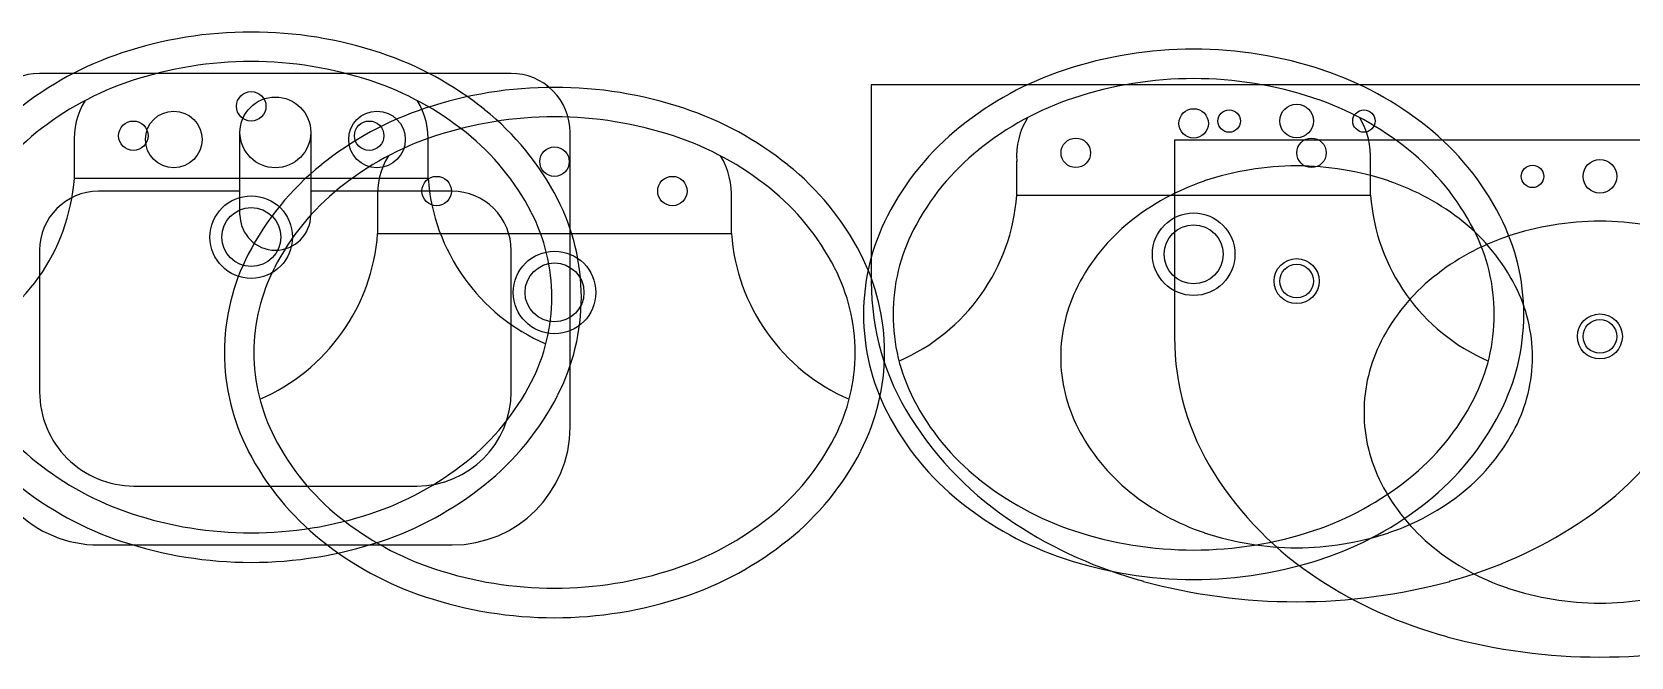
# Model space of a CAD drawing. Header units: inches. Extents: x -610279 to 716273, y -3458896 to 18603.
# Drawn here: x 153 to 1509, y 18027 to 18557 of the extents above; entities that cross this region are included whole.
import ezdxf

# ---------------------------------------------------------------- set-up
doc = ezdxf.new("R2010")
doc.units = ezdxf.units.IN
doc.layers.add('6.Furniture', color=2, linetype='Continuous')
doc.layers.add('freecads.com', color=7, linetype='Continuous')
doc.styles.add('PL-01$0$Standard', font='ARIALN.TTF')

# ---------------------------------------------------------------- blocks, each defined once
blk = doc.blocks.new('bathroom blocks')
at = {"layer": 'freecads.com'}
for p, q in [((-113.7, 17957.8), (-513.7, 17957.8)), ((1712.7, 17933.5), (991, 17933.5)), ((991, 17933.5), (991, 17766.4)), ((-343.7, 17837.8), (-343.7, 17907.8)), ((-283.7, 17907.8), (-283.7, 17837.8)), ((-63.7, 17657.8), (-63.7, 17907.8)), ((315.2, 17854.4), (315.2, 17883.3)), ((615.2, 17854.4), (615.2, 17883.3)), ((-343.7, 17857.8), (-463.7, 17857.8)), ((-163.7, 17857.8), (-283.7, 17857.8)), ((315.2, 17854.4), (615.2, 17854.4)), ((-513.7, 17807.8), (-513.7, 17687.8)), ((-113.7, 17687.8), (-113.7, 17807.8)), ((-433.7, 17607.8), (-193.7, 17607.8)), ((-463.7, 17557.8), (-163.7, 17557.8))]:
    blk.add_line(p, q, dxfattribs=at)
for centre, radius in [((-313.7, 17907.8), 30), ((-399.9, 17901.8), 24), ((-227.5, 17901.8), 24), ((465.2, 17915.4), 12.5), ((1351.9, 17902.9), 14.3), ((1294.7, 17902.9), 9.52), ((1409, 17902.9), 9.52), ((365.2, 17890.4), 12.5), ((565.2, 17890.4), 12.5), ((465.2, 17804.4), 35), ((465.2, 17804.4), 25), ((1351.9, 17767.1), 19.1), ((1351.9, 17767.1), 14.3)]:
    blk.add_circle(centre, radius, dxfattribs=at)
for centre, radius, start, end in [((465.2, 17631), 347.4, 90.0002, 108.4102), ((465.2, 17631), 347.4, 71.5902, 90.0002), ((-513.7, 17907.8), 50, 90.0002, 180.0002), ((-113.7, 17907.8), 50, 0.0002, 90.0002), ((445.2, 17691), 284.2, 108.4102, 128.7846), ((485.1, 17691), 284.2, 51.2158, 71.5902), ((465.2, 17631), 322.4, 90.0002, 108.4102), ((465.2, 17631), 322.4, 71.5902, 90.0002), ((445.2, 17691), 259.2, 108.4102, 128.7846), ((485.1, 17691), 259.2, 51.2158, 71.5902), ((378.6, 17887.2), 63.6, 148.7144, 183.5904), ((551.7, 17887.2), 63.6, 356.41, 31.286), ((414.6, 17729.1), 235.3, 128.7846, 152.7306), ((515.8, 17729.1), 235.3, 27.2698, 51.2158), ((414.6, 17729.1), 210.3, 128.7846, 152.7306), ((515.8, 17729.1), 210.3, 27.2698, 51.2158), ((1351.9, 17618.4), 246.4, 90, 108.5371), ((1351.9, 17618.4), 246.4, 71.4629, 90), ((-463.7, 17807.8), 50, 90.0002, 180.0002), ((-163.7, 17807.8), 50, 0.0002, 90.0002), ((149.3, 17866.5), 166.3, 293.3424, 355.8488), ((781.1, 17866.5), 166.3, 184.1516, 246.658), ((1338, 17659.7), 202.7, 108.5371, 128.991), ((1365.7, 17659.7), 202.7, 51.009, 71.4629), ((-313.7, 17837.8), 30, 180.0002, 0.0002), ((367.4, 17753.4), 182.2, 152.7306, 180.0002), ((563, 17753.4), 182.2, 0.0002, 27.2698), ((367.4, 17753.4), 157.2, 152.7306, 180.0002), ((563, 17753.4), 157.2, 0.0002, 27.2698), ((1316.7, 17686.1), 168.9, 128.991, 152.9023), ((1387, 17686.1), 168.9, 27.0977, 51.009), ((1206.3, 17766.4), 215.2, 180, 212.3267), ((1283.9, 17702.8), 132.1, 152.9023, 180), ((1419.8, 17702.8), 132.1, 0, 27.0977), ((367.4, 17753.4), 182.2, 180.0002, 207.2698), ((367.4, 17753.4), 157.2, 180.0002, 207.2698), ((563, 17753.4), 157.2, 332.7306, 0.0002), ((563, 17753.4), 182.2, 332.7306, 0.0002), ((1283.9, 17702.8), 132.1, 180, 207.0977), ((1419.8, 17702.8), 132.1, 332.9023, 360), ((-433.7, 17687.8), 80, 180.0002, 270.0002), ((-193.7, 17687.8), 80, 270.0002, 0.0002), ((414.6, 17777.7), 210.3, 207.2698, 231.2158), ((515.8, 17777.7), 210.3, 308.7846, 332.7306), ((414.6, 17777.7), 235.3, 207.2698, 231.2158), ((515.8, 17777.7), 235.3, 308.7846, 332.7306), ((-463.7, 17657.8), 100, 180.0002, 270.0002), ((-163.7, 17657.8), 100, 270.0002, 0.0002), ((1276, 17810.5), 297.7, 212.3267, 236.7934), ((1427.8, 17810.5), 297.7, 303.2066, 327.6733), ((1316.7, 17719.6), 168.9, 207.0977, 231.009), ((1387, 17719.6), 168.9, 308.991, 332.9023), ((445.2, 17815.9), 259.2, 231.2158, 251.5902), ((485.1, 17815.9), 259.2, 288.4102, 308.7846), ((445.2, 17815.9), 284.2, 231.2158, 251.5902), ((485.1, 17815.9), 284.2, 288.4102, 308.7846), ((1338, 17745.9), 202.7, 231.009, 251.4629), ((1365.7, 17745.9), 202.7, 288.5371, 308.991), ((465.2, 17875.9), 322.4, 251.5902, 270.0002), ((465.2, 17875.9), 322.4, 270.0002, 288.4102), ((1321.8, 17880.6), 381.4, 236.7934, 254.8305), ((1351.9, 17787.3), 246.4, 251.4629, 270), ((1351.9, 17787.3), 246.4, 270, 288.5371), ((1381.9, 17880.6), 381.4, 285.1695, 303.2066), ((465.2, 17875.9), 347.4, 251.5902, 270.0002), ((465.2, 17875.9), 347.4, 270.0002, 288.4102), ((1351.9, 17991.4), 496.3, 254.8305, 270), ((1351.9, 17991.4), 496.3, 270, 285.1695)]:
    blk.add_arc(centre, radius, start, end, dxfattribs=at)
at = {"layer": 'freecads.com', "style": 'PL-01$0$Standard', "flags": 8}
for tag, p in [('MODELNUMBER', (515.5, 11335.7)), ('TRADENAME', (515.5, 11335.7)), ('PRODUCT', (515.5, 11335.6)), ('MATERIAL', (515.5, 11335.6))]:
    blk.add_attdef(tag, p, '', height=0.0254, dxfattribs=at)

msp = doc.modelspace()

# ---------------------------------------------------------------- block references
at = {"layer": '6.Furniture'}
for p in [(-126.67819, 578.3652), (672.68545, 563.83491), (130.56463, 531.42491)]:
    msp.add_blockref('bathroom blocks', p, dxfattribs=at)

doc.saveas('drawing.dxf')
